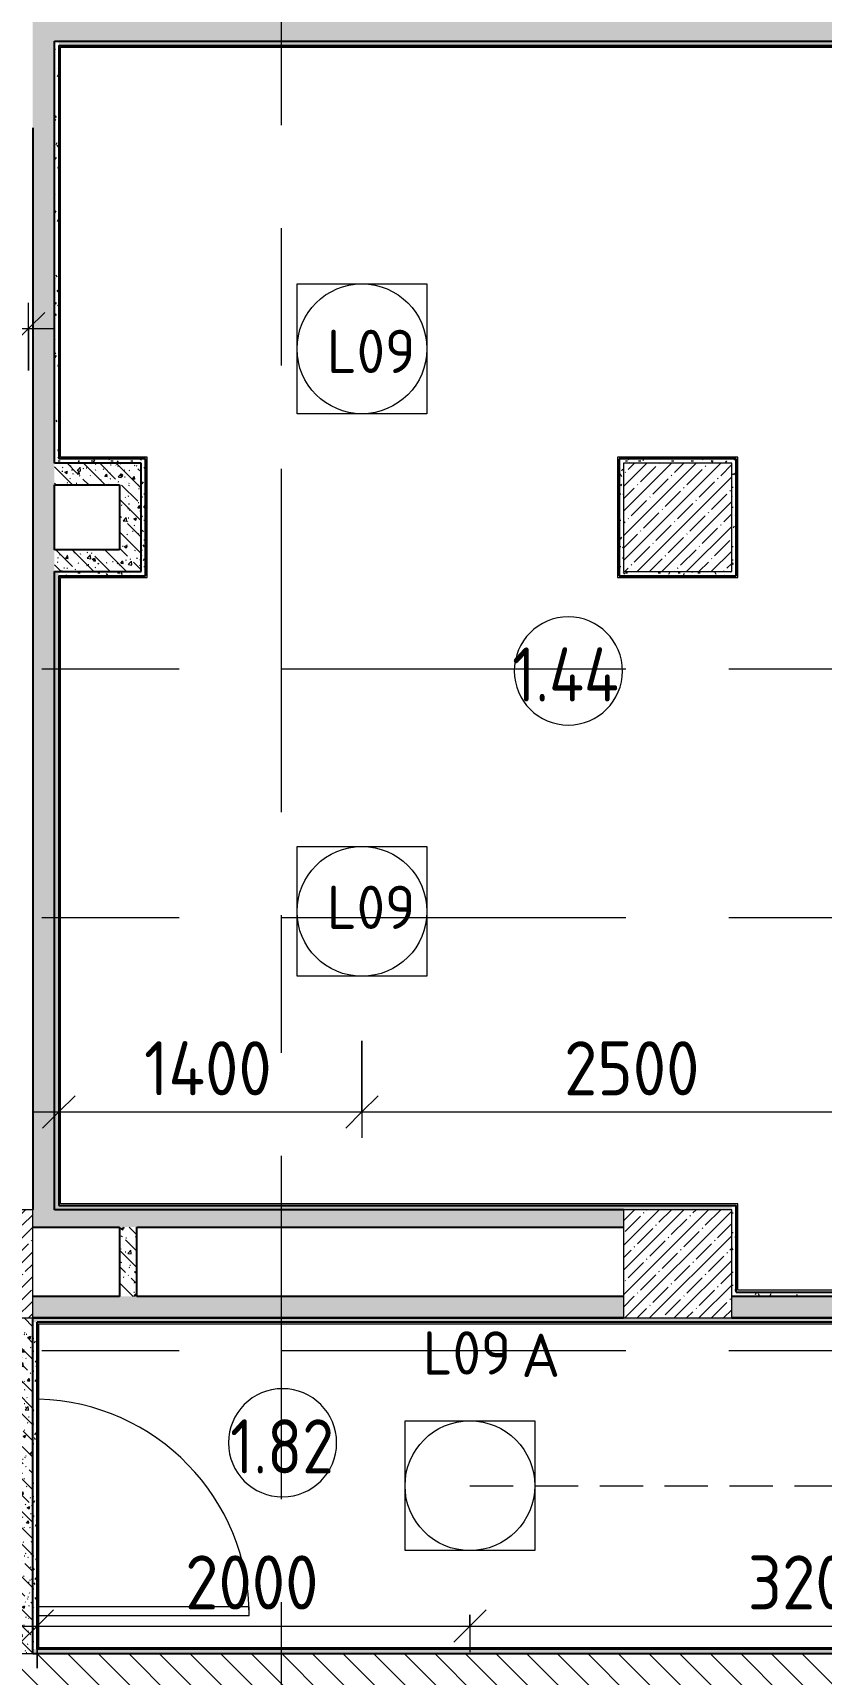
# Model space of a CAD drawing. Header units: millimetres. Extents: x 35802 to 233035, y -8553 to 29000.
# Drawn here: x 70810 to 74453, y 13504 to 21089 of the extents above; entities that cross this region are included whole.
import ezdxf

# ---------------------------------------------------------------- set-up
doc = ezdxf.new("R2010")
doc.units = ezdxf.units.MM
doc.linetypes.add('ADSK_Штрих_ш2 п1', pattern=[300, 200, -100])
doc.linetypes.add('Осевая', pattern=[3175, 635, -476.25, 1587.5, -476.25])
for name, color, linetype, lineweight in [('A-ANNO-DIMS', 7, 'Continuous', 9), ('A-ANNO-DIMS-100', 7, 'Continuous', 9), ('A-ANNO-NOTE', 7, 'Continuous', 9), ('A-AREA-IDEN', 7, 'Continuous', 9), ('A-DETL-1', 7, 'ADSK_Штрих_ш2 п1', 9), ('A-DOOR', 7, 'Continuous', 9), ('A-DOOR-1', 7, 'Continuous', 13), ('A-WALL', 7, 'Continuous', 9), ('E-LITE-EQPM-IDEN', 7, 'Continuous', 9), ('I-WALL', 7, 'Continuous', 9), ('S-COLS', 7, 'Continuous', 9), ('Оси-2', 7, 'Осевая', 9)]:
    doc.layers.add(name, color=color, linetype=linetype, lineweight=lineweight)
for name, color, linetype, lineweight, true_color in [('A-WALL-2', 7, 'Continuous', 25, 0x3c3c3c), ('A-WALL-FNSH-2', 7, 'Continuous', 13, 0x3c3c3c), ('G-ANNO-TEXT-1', 1, 'Continuous', 9, 0xff0000)]:
    doc.layers.add(name, color=color, linetype=linetype, lineweight=lineweight, true_color=true_color)
doc.styles.add('GOST Common', font='GOST_Common.ttf', dxfattribs={"height": 200})
doc.styles.add('GOST Common_1', font='GOST_Common.ttf', dxfattribs={"width": 0.9, "height": 250})
doc.styles.add('ISOCPEUR', font='isocpeur.ttf', dxfattribs={"width": 0.9, "height": 250})
doc.styles.add('ISOCPEUR_1', font='isocpeur.ttf', dxfattribs={"height": 200})
doc.dimstyles.new('ISO-2_5_0_9К_БОЛЬШОЙ', dxfattribs={"dimscale": 304.8, "dimtxt": 248.995294, "dimasz": 0.492126, "dimexe": 0.393701, "dimexo": 0.984252, "dimgap": 0, "dimtad": 1, "dimdec": 0, "dimrnd": 10, "dimzin": 0, "dimdsep": 46, "dimtxsty": 'ISOCPEUR', "dimblk1": 'OBLIQUE', "dimblk2": 'OBLIQUE', "dimsah": 1, "dimcen": 0.09, "dimdle": 0.393701, "dimazin": 0, "dimtfac": 1, "dimtdec": 4, "dimtix": 1, "dimtmove": 0, "dimatfit": 3, "dimfxl": 1, "dimtvp": 1, "dimtolj": 1, "dimtzin": 0, "dimarcsym": 2})
doc.dimstyles.new('ISO-2_5_0_9К_БОЛЬШОЙ_3', dxfattribs={"dimscale": 304.8, "dimtxt": 248.995294, "dimasz": 0.492126, "dimexe": 0.393701, "dimexo": 0.984252, "dimgap": 0, "dimtad": 1, "dimdec": 0, "dimrnd": 10, "dimzin": 0, "dimdsep": 46, "dimtxsty": 'ISOCPEUR', "dimblk1": 'OBLIQUE', "dimblk2": 'OBLIQUE', "dimsah": 1, "dimcen": 0.09, "dimdle": 0.393701, "dimazin": 0, "dimtfac": 1, "dimtdec": 4, "dimtix": 1, "dimtmove": 0, "dimatfit": 3, "dimfxl": 1, "dimtvp": 1, "dimtolj": 1, "dimtzin": 0, "dimarcsym": 2})
pattern_1 = [(135, (0, 0), (-75.43415, -75.43415), [106.68, -17.78, 3.556, -17.78]), (135, (0, 75.39), (-75.43415, -75.43415), []), (50, (0, 0), (127.52922, -11.15758), [13.335, -146.685]), (355, (0, 0), (-24.66966, 133.74002), [10.668, -117.348]), (100.451, (10.63, -0.93), (102.85973, 122.58178), [11.333, -124.663]), (46.184, (0, 35.56), (189.75516, -29.43036), [20.002, -220.027]), (96.636, (15.81, 33.1), (166.1822, 173.1996), [17, -186.995]), (351.184, (0, 35.56), (166.18393, 173.19757), [16.002, -176.022]), (21, (17.78, 26.67), (106.13027, -71.58603), [13.335, -146.685]), (326, (17.78, 26.67), (43.26188, 128.93175), [10.668, -117.348]), (71.451, (26.62, 20.7), (149.39198, 57.34505), [11.333, -124.663]), (37.5, (0, 0), (2.162228, 59.188357), [3.353, -112.573, 3.353, -115.773, -117.792]), (37.5, (0, 0), (2.162228, 59.188357), [-235.052, 3.353, -114.44]), (7.5, (0, 0), (46.773857, 70.12615), [3.353, -64.567, 3.353, -109.906, -44.894]), (7.5, (0, 0), (46.773857, 70.12615), [-181.178, 3.353, -41.542]), (327.5, (-39.65, 0), (94.91367, -4.010093), [3.353, -41.097, 3.353, -135.331, -184.023]), (327.5, (-39.65, 0), (94.91367, -4.010093), [-183.134, 3.353, -180.67]), (317.5, (-57.43, 0), (103.69057, 17.79882), [3.353, -54.432, 3.353, -88.748, -130.683]), (317.5, (-57.43, 0), (103.69057, 17.79882), [-149.885, 3.353, -127.33])]
pattern_2 = [(0, (0, 0), (121.92, 30.48), [10.058, -81.382, 10.058, -81.382, -487.68]), (0, (0, 0), (121.92, 30.48), [-182.88, 10.058, -172.822, 10.058, -81.382, -213.36]), (0, (0, 0), (121.92, 30.48), [-457.2, 10.058, -50.902, 10.058, -142.342]), (120, (45.72, 15.24), (-87.356454, 90.345817), [10.058, -81.382, 10.058, -81.382, -487.68]), (120, (45.72, 15.24), (-87.356454, 90.345817), [-182.88, 10.058, -172.822, 10.058, -81.382, -213.36]), (120, (45.72, 15.24), (-87.356454, 90.345817), [-457.2, 10.058, -50.902, 10.058, -142.342]), (240, (60.96, 76.2), (-34.563546, -120.825817), [10.058, -81.382, 10.058, -81.382, -487.68]), (240, (60.96, 76.2), (-34.563546, -120.825817), [-182.88, 10.058, -172.822, 10.058, -81.382, -213.36]), (240, (60.96, 76.2), (-34.563546, -120.825817), [-457.2, 10.058, -50.902, 10.058, -142.342])]

# ---------------------------------------------------------------- blocks, each defined once
blk = doc.blocks.new('BSC_Колонна _Прямоугольная - 500х500-V29-План расстановки осветительного оборудования 1 этажа в осях 12-23')
at = {"layer": 'S-COLS'}
h = blk.add_hatch(dxfattribs=at)
h.set_pattern_fill('FP_41', color=256, style=0, pattern_type=2)
h.set_pattern_definition([(45, (-70560, -15400), (-57.02463, 57.02463), []), (45, (-70502.975, -15400), (-57.02463, 57.02463), [100.806, -20.161, 3.353, -16.808])])
h.paths.add_polyline_path([(-250, -250), (250, -250), (250, 250), (-250, 250), (-250, -207.4)])
for p, q in [((250, 250), (-250, 250)), ((-250, 250), (-250, -250)), ((250, -250), (250, 250)), ((-250, -250), (250, -250))]:
    blk.add_line(p, q, dxfattribs=at)
blk = doc.blocks.new('BSC_Колонна _Прямоугольная - 500х500-V30-План расстановки осветительного оборудования 1 этажа в осях 12-23')
at = {"layer": 'S-COLS'}
h = blk.add_hatch(dxfattribs=at)
h.set_pattern_fill('FP_42', color=256, style=0, pattern_type=2)
h.set_pattern_definition([(45, (-73790, -15400), (-57.02463, 57.02463), []), (45, (-73732.975, -15400), (-57.02463, 57.02463), [100.806, -20.161, 3.353, -16.808])])
h.paths.add_polyline_path([(-250, -250), (250, -250), (250, 250), (-250, 250), (-250, -207.4)])
for p, q in [((250, 250), (-250, 250)), ((-250, 250), (-250, -250)), ((250, -250), (250, 250)), ((-250, -250), (250, -250))]:
    blk.add_line(p, q, dxfattribs=at)
blk = doc.blocks.new('BSC_Колонна _Прямоугольная - 500х500-V36-План расстановки осветительного оборудования 1 этажа в осях 12-23')
at = {"layer": 'S-COLS'}
h = blk.add_hatch(dxfattribs=at)
h.set_pattern_fill('FP_52', color=256, style=0, pattern_type=2)
h.set_pattern_definition([(45, (-73790, -18850), (-57.02463, 57.02463), []), (45, (-73732.975, -18850), (-57.02463, 57.02463), [100.806, -20.161, 3.353, -16.808])])
h.paths.add_polyline_path([(-250, -250), (250, -250), (250, 250), (-250, 250)])
for p, q in [((250, 250), (-250, 250)), ((-250, 250), (-250, -250)), ((250, -250), (250, 250)), ((-250, -250), (250, -250))]:
    blk.add_line(p, q, dxfattribs=at)
blk = doc.blocks.new('110_Дверь_СКБ_1Ст_Внутренняя1 - Д-12 EIW 1100x2100h_кладовые _все__ коридор _между помещениями блока столовой__ моечные _все_-32933558-План расстановки осветительного оборудования 1 этажа в осях 12-23')
at = {"layer": 'A-DOOR'}
blk.add_arc((512.5, 50), 1000, 90, 178.39113, dxfattribs=at)
at = {"layer": 'A-DOOR-1'}
for p, q in [((512.5, 1050), (472.5, 1050)), ((472.5, 1050), (472.5, 78)), ((512.5, 78), (512.5, 1050))]:
    blk.add_line(p, q, dxfattribs=at)
blk = doc.blocks.new('Марка_Помещения - Номер-25198446-План расстановки осветительного оборудования 1 этажа в осях 12-23')
at = {"layer": 'A-AREA-IDEN'}
for start, end in [(360, 180), (180, 360)]:
    blk.add_arc((0, 0), 2.5, start, end, dxfattribs=at)
blk = doc.blocks.new('DIMBLOCK123-План расстановки осветительного оборудования 1 этажа в осях 12-23')
at = {"layer": 'A-ANNO-DIMS-100'}
for p, q in [((72331, 16431.5), (72331, 15982.3)), ((72331, 16102.3), (72331, 16431.5)), ((70930, 15908.4), (70930, 16222.3)), ((70810, 16102.3), (72331, 16102.3)), ((70930, 16102.3), (70930, 15908.4))]:
    blk.add_line(p, q, dxfattribs=at)
at = {"layer": 'A-ANNO-DIMS-100', "lineweight": 20}
for p, q in [((70930, 16102.3), (71005, 16177.3)), ((72331, 16102.3), (72406, 16177.3)), ((70930, 16102.3), (70855, 16027.3)), ((72331, 16102.3), (72256, 16027.3))]:
    blk.add_line(p, q, dxfattribs=at)
at = {"layer": 'A-ANNO-DIMS-100', "color": 0, "insert": (71324, 16428.9), "char_height": 250, "width": 735.494, "attachment_point": 1, "line_spacing_factor": 1.149209, "style": 'ISOCPEUR'}
blk.add_mtext('1400', dxfattribs=at)
blk = doc.blocks.new('_Oblique')
at = {"color": 0, "linetype": 'ByBlock', "lineweight": -2}
blk.add_line((-0.5, -0.5), (0.5, 0.5), dxfattribs=at)
blk = doc.blocks.new('DIMBLOCK124-План расстановки осветительного оборудования 1 этажа в осях 12-23')
at = {"layer": 'A-ANNO-DIMS-100'}
for p, q in [((72331, 16431.5), (72331, 15982.3)), ((72331, 16102.3), (72331, 16431.5)), ((74831, 16431.5), (74831, 15982.3)), ((74831, 16102.3), (74831, 16431.5)), ((72331, 16102.3), (74951, 16102.3))]:
    blk.add_line(p, q, dxfattribs=at)
at = {"layer": 'A-ANNO-DIMS-100', "lineweight": 20}
for p, q in [((72331, 16102.3), (72406, 16177.3)), ((74831, 16102.3), (74906, 16177.3)), ((72331, 16102.3), (72256, 16027.3)), ((74831, 16102.3), (74756, 16027.3))]:
    blk.add_line(p, q, dxfattribs=at)
at = {"layer": 'A-ANNO-DIMS-100', "color": 0, "insert": (73265, 16428.9), "char_height": 250, "width": 758.478, "attachment_point": 1, "line_spacing_factor": 1.149209, "style": 'ISOCPEUR'}
blk.add_mtext('2500', dxfattribs=at)
blk = doc.blocks.new('DIMBLOCK187-План расстановки осветительного оборудования 1 этажа в осях 12-23')
at = {"layer": 'A-ANNO-DIMS-100'}
for p, q in [((70830, 13532.4), (70830, 13846.3)), ((72830, 13777.5), (72830, 13606.3)), ((72830, 13726.3), (72830, 13777.5)), ((70710, 13726.3), (72830, 13726.3)), ((70830, 13726.3), (70830, 13532.4))]:
    blk.add_line(p, q, dxfattribs=at)
at = {"layer": 'A-ANNO-DIMS-100', "lineweight": 20}
for p, q in [((70830, 13726.3), (70905, 13801.3)), ((72830, 13726.3), (72905, 13801.3)), ((70830, 13726.3), (70755, 13651.3)), ((72830, 13726.3), (72755, 13651.3))]:
    blk.add_line(p, q, dxfattribs=at)
at = {"layer": 'A-ANNO-DIMS-100', "color": 0, "insert": (71514, 14052.9), "char_height": 250, "width": 758.478, "attachment_point": 1, "line_spacing_factor": 1.149209, "style": 'ISOCPEUR'}
blk.add_mtext('2000', dxfattribs=at)
blk = doc.blocks.new('DIMBLOCK188-План расстановки осветительного оборудования 1 этажа в осях 12-23')
at = {"layer": 'A-ANNO-DIMS-100', "lineweight": 20}
for p, q in [((72830, 13726.3), (72905, 13801.3)), ((76030, 13726.3), (76105, 13801.3)), ((72830, 13726.3), (72755, 13651.3)), ((76030, 13726.3), (75955, 13651.3))]:
    blk.add_line(p, q, dxfattribs=at)
at = {"layer": 'A-ANNO-DIMS-100'}
for p, q in [((72830, 13777.5), (72830, 13606.3)), ((72830, 13726.3), (72830, 13777.5)), ((76030, 13777.5), (76030, 13606.3)), ((76030, 13726.3), (76030, 13777.5)), ((72830, 13726.3), (76030, 13726.3))]:
    blk.add_line(p, q, dxfattribs=at)
at = {"layer": 'A-ANNO-DIMS-100', "color": 0, "insert": (74114, 14052.9), "char_height": 250, "width": 758.478, "attachment_point": 1, "line_spacing_factor": 1.149209, "style": 'ISOCPEUR'}
blk.add_mtext('3200', dxfattribs=at)
blk = doc.blocks.new('DIMBLOCK270-План расстановки осветительного оборудования 1 этажа в осях 12-23')
at = {"layer": 'A-ANNO-DIMS-100'}
for p, q in [((69672.5, 19896.4), (69672.5, 19602)), ((69672.5, 19722), (69672.5, 19896.4)), ((70790, 19528.1), (70790, 19842)), ((69672.5, 19722), (70910, 19722)), ((70790, 19722), (70790, 19528.1))]:
    blk.add_line(p, q, dxfattribs=at)
at = {"layer": 'A-ANNO-DIMS-100', "lineweight": 20}
for p, q in [((69672.5, 19722), (69747.5, 19797)), ((70790, 19722), (70865, 19797)), ((69672.5, 19722), (69597.5, 19647)), ((70790, 19722), (70715, 19647))]:
    blk.add_line(p, q, dxfattribs=at)
at = {"layer": 'A-ANNO-DIMS-100', "color": 0, "insert": (70015.8, 20048.6), "char_height": 250, "width": 517.144, "attachment_point": 1, "line_spacing_factor": 1.149209, "style": 'ISOCPEUR'}
blk.add_mtext('1/2', dxfattribs=at)

msp = doc.modelspace()

# ---------------------------------------------------------------- hatches: boundary and pattern name
at = {"layer": 'I-WALL'}
h = msp.add_hatch(dxfattribs=at)
h.set_pattern_fill('FP_21', color=256, style=0, pattern_type=2)
h.set_pattern_definition(pattern_1)
h.paths.add_polyline_path([(78579.8, 21050), (78579.8, 21150), (70810, 21150), (70810, 21050), (77459.9, 21050)])
h.paths.add_polyline_path([(70204.9, 21050), (70310, 21050), (70310, 21150), (67295, 21150), (67295, 21050), (68753.9, 21050)])
h = msp.add_hatch(dxfattribs=at)
h.set_pattern_fill('FP_21', color=256, style=0, pattern_type=2)
h.set_pattern_definition(pattern_1)
h.paths.add_polyline_path([(70910, 15570), (70910, 21050), (70810, 21050), (70810, 15570)])
h = msp.add_hatch(dxfattribs=at)
h.set_pattern_fill('FP_67', color=256, style=0, pattern_type=2)
h.set_pattern_definition(pattern_2)
h.paths.add_polyline_path([(70930, 19120), (70930, 21050), (70910, 21050), (70910, 19120)])
h = msp.add_hatch(dxfattribs=at)
h.set_pattern_fill('FP_67', color=256, style=0, pattern_type=2)
h.set_pattern_definition(pattern_2)
h.paths.add_polyline_path([(76319.8, 21030), (76319.8, 21050), (70930, 21050), (70930.4, 21030), (76299.8, 21030)])
h = msp.add_hatch(dxfattribs=at)
h.set_pattern_fill('FP_67', color=256, style=0, pattern_type=2)
h.set_pattern_definition(pattern_2)
h.paths.add_polyline_path([(70930.4, 19100), (71310, 19100), (71310, 19120), (70910, 19120), (70910, 19100)])
h = msp.add_hatch(dxfattribs=at)
h.set_pattern_fill('FP_67', color=256, style=0, pattern_type=2)
h.set_pattern_definition(pattern_2)
h.paths.add_polyline_path([(71330, 18600), (71330, 19120), (71310, 19120), (71310, 18600)])
h = msp.add_hatch(dxfattribs=at)
h.set_pattern_fill('FP_67', color=256, style=0, pattern_type=2)
h.set_pattern_definition(pattern_2)
h.paths.add_polyline_path([(74040, 19100), (74040, 19120), (73520, 19120), (73520, 19100), (73540, 19100)])
h = msp.add_hatch(dxfattribs=at)
h.set_pattern_fill('FP_67', color=256, style=0, pattern_type=2)
h.set_pattern_definition(pattern_2)
h.paths.add_polyline_path([(74040, 18600), (74060, 18600), (74060, 19120), (74040, 19120), (74040, 19100)])
h = msp.add_hatch(dxfattribs=at)
h.set_pattern_fill('FP_21', color=256, style=0, pattern_type=2)
h.set_pattern_definition(pattern_1)
h.paths.add_polyline_path([(71210, 19000), (71210, 19100), (70910, 19100), (70910, 19000), (70930.4, 19000)])
h = msp.add_hatch(dxfattribs=at)
h.set_pattern_fill('FP_21', color=256, style=0, pattern_type=2)
h.set_pattern_definition(pattern_1)
h.paths.add_polyline_path([(71310, 18700), (71310, 19100), (71210, 19100), (71210, 18700)])
h = msp.add_hatch(dxfattribs=at)
h.set_pattern_fill('FP_67', color=256, style=0, pattern_type=2)
h.set_pattern_definition(pattern_2)
h.paths.add_polyline_path([(73540, 18580), (73540, 19100), (73520, 19100), (73520, 18580)])
h = msp.add_hatch(dxfattribs=at)
h.set_pattern_fill('FP_21', color=256, style=0, pattern_type=2)
h.set_pattern_definition(pattern_1)
h.paths.add_polyline_path([(71310, 18600), (71310, 18700), (70910, 18700), (70910, 18600), (70930.4, 18600)])
h = msp.add_hatch(dxfattribs=at)
h.set_pattern_fill('FP_67', color=256, style=0, pattern_type=2)
h.set_pattern_definition(pattern_2)
h.paths.add_polyline_path([(70910, 15670), (70930, 15670), (70930, 18600), (70910, 18600), (70910, 16226.8)])
h = msp.add_hatch(dxfattribs=at)
h.set_pattern_fill('FP_67', color=256, style=0, pattern_type=2)
h.set_pattern_definition(pattern_2)
h.paths.add_polyline_path([(70930, 18580), (71330, 18580), (71330, 18600), (70930, 18600)])
h = msp.add_hatch(dxfattribs=at)
h.set_pattern_fill('FP_67', color=256, style=0, pattern_type=2)
h.set_pattern_definition(pattern_2)
h.paths.add_polyline_path([(74040, 18580), (74060, 18580), (74060, 18600), (73540, 18600), (73540, 18580)])
h = msp.add_hatch(dxfattribs=at)
h.set_pattern_fill('FP_67', color=256, style=0, pattern_type=2)
h.set_pattern_definition(pattern_2)
h.paths.add_polyline_path([(74040, 15650), (74040, 15670), (70910, 15670), (70910, 15650), (73540, 15650)])
h = msp.add_hatch(dxfattribs=at)
h.set_pattern_fill('FP_21', color=256, style=0, pattern_type=2)
h.set_pattern_definition(pattern_1)
h.paths.add_polyline_path([(71655.9, 15570), (73540, 15570), (73540, 15650), (70910, 15650), (70910, 15570), (71290, 15570)])
h = msp.add_hatch(dxfattribs=at)
h.set_pattern_fill('FP_67', color=256, style=0, pattern_type=2)
h.set_pattern_definition(pattern_2)
h.paths.add_polyline_path([(74040, 15270), (74060, 15270), (74060, 15670), (74040, 15670), (74040, 15650)])
h = msp.add_hatch(dxfattribs=at)
h.set_pattern_fill('FP_21', color=256, style=0, pattern_type=2)
h.set_pattern_definition(pattern_1)
h.paths.add_polyline_path([(71290, 15250), (71290, 15570), (71210, 15570), (71210, 15250)])
h = msp.add_hatch(dxfattribs=at)
h.set_pattern_fill('FP_21', color=256, style=0, pattern_type=2)
h.set_pattern_definition(pattern_1)
h.paths.add_polyline_path([(76319.8, 15150), (76319.8, 15250), (74040, 15250), (74040, 15150), (76008.9, 15150)])
h.paths.add_polyline_path([(73106.9, 15150), (73540, 15150), (73540, 15250), (70810, 15250), (70810, 15150), (71655.9, 15150)])
h = msp.add_hatch(dxfattribs=at)
h.set_pattern_fill('FP_67', color=256, style=0, pattern_type=2)
h.set_pattern_definition(pattern_2)
h.paths.add_polyline_path([(76319.8, 15250), (76319.8, 15270), (74040, 15270), (74040, 15250), (76008.9, 15250)])
h = msp.add_hatch(dxfattribs=at)
h.set_pattern_fill('FP_21', color=256, style=0, pattern_type=2)
h.set_pattern_definition(pattern_1)
h.paths.add_polyline_path([(70810, 13600), (70810, 15150), (70710, 15150), (70710, 13600)])
h = msp.add_hatch(dxfattribs=at)
h.set_pattern_fill('FP_67', color=256, style=0, pattern_type=2)
h.set_pattern_definition(pattern_2)
h.paths.add_polyline_path([(76419.8, 15130), (76419.8, 15150), (70810, 15150), (70810, 15130), (76008.9, 15130)])
h = msp.add_hatch(dxfattribs=at)
h.set_pattern_fill('FP_67', color=256, style=0, pattern_type=2)
h.set_pattern_definition(pattern_2)
h.paths.add_polyline_path([(70810, 13620), (70830, 13620), (70830, 15130), (70810, 15130), (70810, 13641.3)])
h = msp.add_hatch(dxfattribs=at)
h.set_pattern_fill('FP_20', color=256, style=0, pattern_type=2)
h.set_pattern_definition([(135, (0, 0), (-70.71068, -70.71068), [])])
h.paths.add_polyline_path([(84590, 13400), (84590, 13600), (68650, 13600), (68650, 13400), (83263.9, 13400)])
h = msp.add_hatch(dxfattribs=at)
h.set_pattern_fill('FP_67', color=256, style=0, pattern_type=2)
h.set_pattern_definition(pattern_2)
h.paths.add_polyline_path([(84480, 13600), (84480, 13620), (70810, 13620), (70810, 13600), (83263.9, 13600)])

# ---------------------------------------------------------------- linework, layer by layer
at = {"layer": 'A-ANNO-NOTE'}
for p, q in [((72031, 19929), (72631, 19929)), ((72031, 19329), (72031, 19929)), ((72631, 19929), (72631, 19329)), ((72631, 19329), (72031, 19329)), ((72031, 17329), (72631, 17329)), ((72031, 16729), (72031, 17329)), ((72631, 17329), (72631, 16729)), ((72631, 16729), (72031, 16729)), ((72530, 14675), (73130, 14675)), ((72530, 14075), (72530, 14675)), ((73130, 14675), (73130, 14075)), ((73130, 14075), (72530, 14075))]:
    msp.add_line(p, q, dxfattribs=at)
for centre in [(72331, 19629), (72331, 17029), (72830, 14375)]:
    msp.add_circle(centre, 300, dxfattribs=at)
at = {"layer": 'A-DETL-1'}
msp.add_line((72830, 14375), (82430, 14375), dxfattribs=at)
at = {"layer": 'A-WALL'}
msp.add_line((70710, 13600), (70810, 13600), dxfattribs=at)
at = {"layer": 'A-WALL-2'}
for p, q in [((70910, 19100), (70910, 21050)), ((70910, 21050), (76319.8, 21050)), ((70930, 21030), (76299.8, 21030)), ((70930, 21030), (70930, 19120)), ((70810, 20650), (70810, 15650)), ((71330, 19120), (70930, 19120)), ((71330, 18580), (71330, 19120)), ((74060, 19120), (73520, 19120)), ((73520, 19120), (73520, 18580)), ((74060, 18580), (74060, 19120)), ((71310, 19100), (70910, 19100)), ((71310, 18600), (71310, 19100)), ((70910, 18700), (70910, 19000)), ((70910, 19000), (71210, 19000)), ((71210, 19000), (71210, 18700)), ((71210, 18700), (70910, 18700)), ((70910, 15650), (70910, 18600)), ((70910, 18600), (71310, 18600)), ((70930, 18580), (71330, 18580)), ((70930, 18580), (70930, 15670)), ((73520, 18580), (74060, 18580)), ((73540, 15650), (70910, 15650)), ((70930, 15670), (74060, 15670)), ((74060, 15270), (74060, 15670)), ((70810, 15570), (71210, 15570)), ((71210, 15570), (71210, 15250)), ((71290, 15250), (71290, 15570)), ((71290, 15570), (73540, 15570)), ((71210, 15250), (70810, 15250)), ((73540, 15250), (71290, 15250)), ((76319.8, 15250), (74040, 15250)), ((74060, 15270), (76299.8, 15270)), ((70810, 15150), (73540, 15150)), ((70810, 13600), (70810, 15150)), ((73540, 15150), (70810, 15150)), ((70830, 13620), (70830, 15130)), ((76439.8, 15130), (70830, 15130)), ((74040, 15150), (76319.8, 15150)), ((76419.8, 15150), (74040, 15150)), ((70810, 13600), (84590, 13600)), ((84480, 13620), (70830, 13620))]:
    msp.add_line(p, q, dxfattribs=at)
at = {"layer": 'A-WALL-FNSH-2'}
for p, q in [((70938, 21022), (76291.8, 21022)), ((70938, 19128), (70938, 21022)), ((71338, 19128), (70938, 19128)), ((71338, 18572), (71338, 19128)), ((74068, 19128), (73512, 19128)), ((73512, 19128), (73512, 18572)), ((74068, 18572), (74068, 19128)), ((70938, 18572), (71338, 18572)), ((70938, 15678), (70938, 18572)), ((73512, 18572), (74068, 18572)), ((74068, 15678), (70938, 15678)), ((74068, 15278), (74068, 15678)), ((76291.8, 15278), (74068, 15278)), ((76447.8, 15122), (70830, 15122)), ((70838, 13628), (70838, 15122)), ((70830, 13628), (84480, 13628))]:
    msp.add_line(p, q, dxfattribs=at)
at = {"layer": 'Оси-2'}
for p, q in [((71960, 501), (71960, 24898.1)), ((39101.6, 18150), (82250, 18150)), ((39101.6, 17000), (82250, 17000)), ((39101.6, 15000), (81650, 15000))]:
    msp.add_line(p, q, dxfattribs=at)

# ---------------------------------------------------------------- block references
at = {"layer": 'A-AREA-IDEN', "xscale": 99.99999999999993, "yscale": 99.99999999999993, "zscale": 99.99999999999993}
for p in [(73284.9, 18140.2), (71964, 14573.2)]:
    msp.add_blockref('Марка_Помещения - Номер-25198446-План расстановки осветительного оборудования 1 этажа в осях 12-23', p, dxfattribs=at)
at = {"layer": 'A-DOOR', "rotation": 270}
msp.add_blockref('110_Дверь_СКБ_1Ст_Внутренняя1 - Д-12 EIW 1100x2100h_кладовые _все__ коридор _между помещениями блока столовой__ моечные _все_-32933558-План расстановки осветительного оборудования 1 этажа в осях 12-23', (70760, 14287.5), dxfattribs=at)
at = {"layer": 'S-COLS'}
for name, p in [('BSC_Колонна _Прямоугольная - 500х500-V36-План расстановки осветительного оборудования 1 этажа в осях 12-23', (73790, 18850)), ('BSC_Колонна _Прямоугольная - 500х500-V29-План расстановки осветительного оборудования 1 этажа в осях 12-23', (70560, 15400)), ('BSC_Колонна _Прямоугольная - 500х500-V30-План расстановки осветительного оборудования 1 этажа в осях 12-23', (73790, 15400))]:
    msp.add_blockref(name, p, dxfattribs=at)

# ---------------------------------------------------------------- texts
at = {"layer": 'A-AREA-IDEN', "char_height": 250, "attachment_point": 1, "style": 'GOST Common_1'}
for s, insert, width in [('1.44', (73025, 18248.8), 649.367), ('1.82', (71722.1, 14681.7), 606.076)]:
    msp.add_mtext(s, dxfattribs=dict(at, insert=insert, width=width))
at = {"layer": 'E-LITE-EQPM-IDEN', "char_height": 200, "width": 529.114, "attachment_point": 1, "style": 'GOST Common'}
for insert in [(72169.4, 19717), (72169.4, 17147.9), (72612.4, 15088.6)]:
    msp.add_mtext('L09', dxfattribs=dict(at, insert=insert))
at = {"layer": 'G-ANNO-TEXT-1', "insert": (73067.7, 15077.6), "char_height": 200, "width": 224.472, "attachment_point": 1, "style": 'ISOCPEUR_1'}
msp.add_mtext('\\fISOCPEUR|b0|i0|c204|p34|;А', dxfattribs=at)

# ---------------------------------------------------------------- dimensions: what is measured, and where the dimension line sits
at = {"layer": 'A-ANNO-DIMS'}
dim = msp.add_linear_dim(base=(70790, 19722), p1=(69672.5, 19596.4), p2=(70790, 19828.1), text='1/2', dimstyle='ISO-2_5_0_9К_БОЛЬШОЙ_3', override={"dimpost": '<>', "dimfxl": 1141.264717}, dxfattribs=at)
dim.commit()
dim.dimension.update_dxf_attribs({"geometry": 'DIMBLOCK270-План расстановки осветительного оборудования 1 этажа в осях 12-23', "text_midpoint": (70231.3, 19847)})
for base, p1, p2, override, picture, middle in [((72331, 16102.3), (70930, 16208.4), (72331, 16731.5), {"dimpost": '<>', "dimfxl": 1495.470998}, 'DIMBLOCK123-План расстановки осветительного оборудования 1 этажа в осях 12-23', (71630.5, 16227.3)), ((74831, 16102.3), (72331, 16731.5), (74831, 16731.5), {"dimpost": '<>', "dimfxl": 2500}, 'DIMBLOCK124-План расстановки осветительного оборудования 1 этажа в осях 12-23', (73581, 16227.3)), ((72830, 13726.3), (70830, 13832.4), (72830, 14077.5), {"dimpost": '<>', "dimfxl": 2014.962692}, 'DIMBLOCK187-План расстановки осветительного оборудования 1 этажа в осях 12-23', (71830, 13851.3)), ((76030, 13726.3), (72830, 14077.5), (76030, 14077.5), {"dimpost": '<>', "dimfxl": 3200}, 'DIMBLOCK188-План расстановки осветительного оборудования 1 этажа в осях 12-23', (74430, 13851.3))]:
    dim = msp.add_linear_dim(base=base, p1=p1, p2=p2, dimstyle='ISO-2_5_0_9К_БОЛЬШОЙ', override=override, dxfattribs=at)
    dim.commit()
    dim.dimension.update_dxf_attribs({"geometry": picture, "text_midpoint": middle})

doc.saveas('drawing.dxf')
